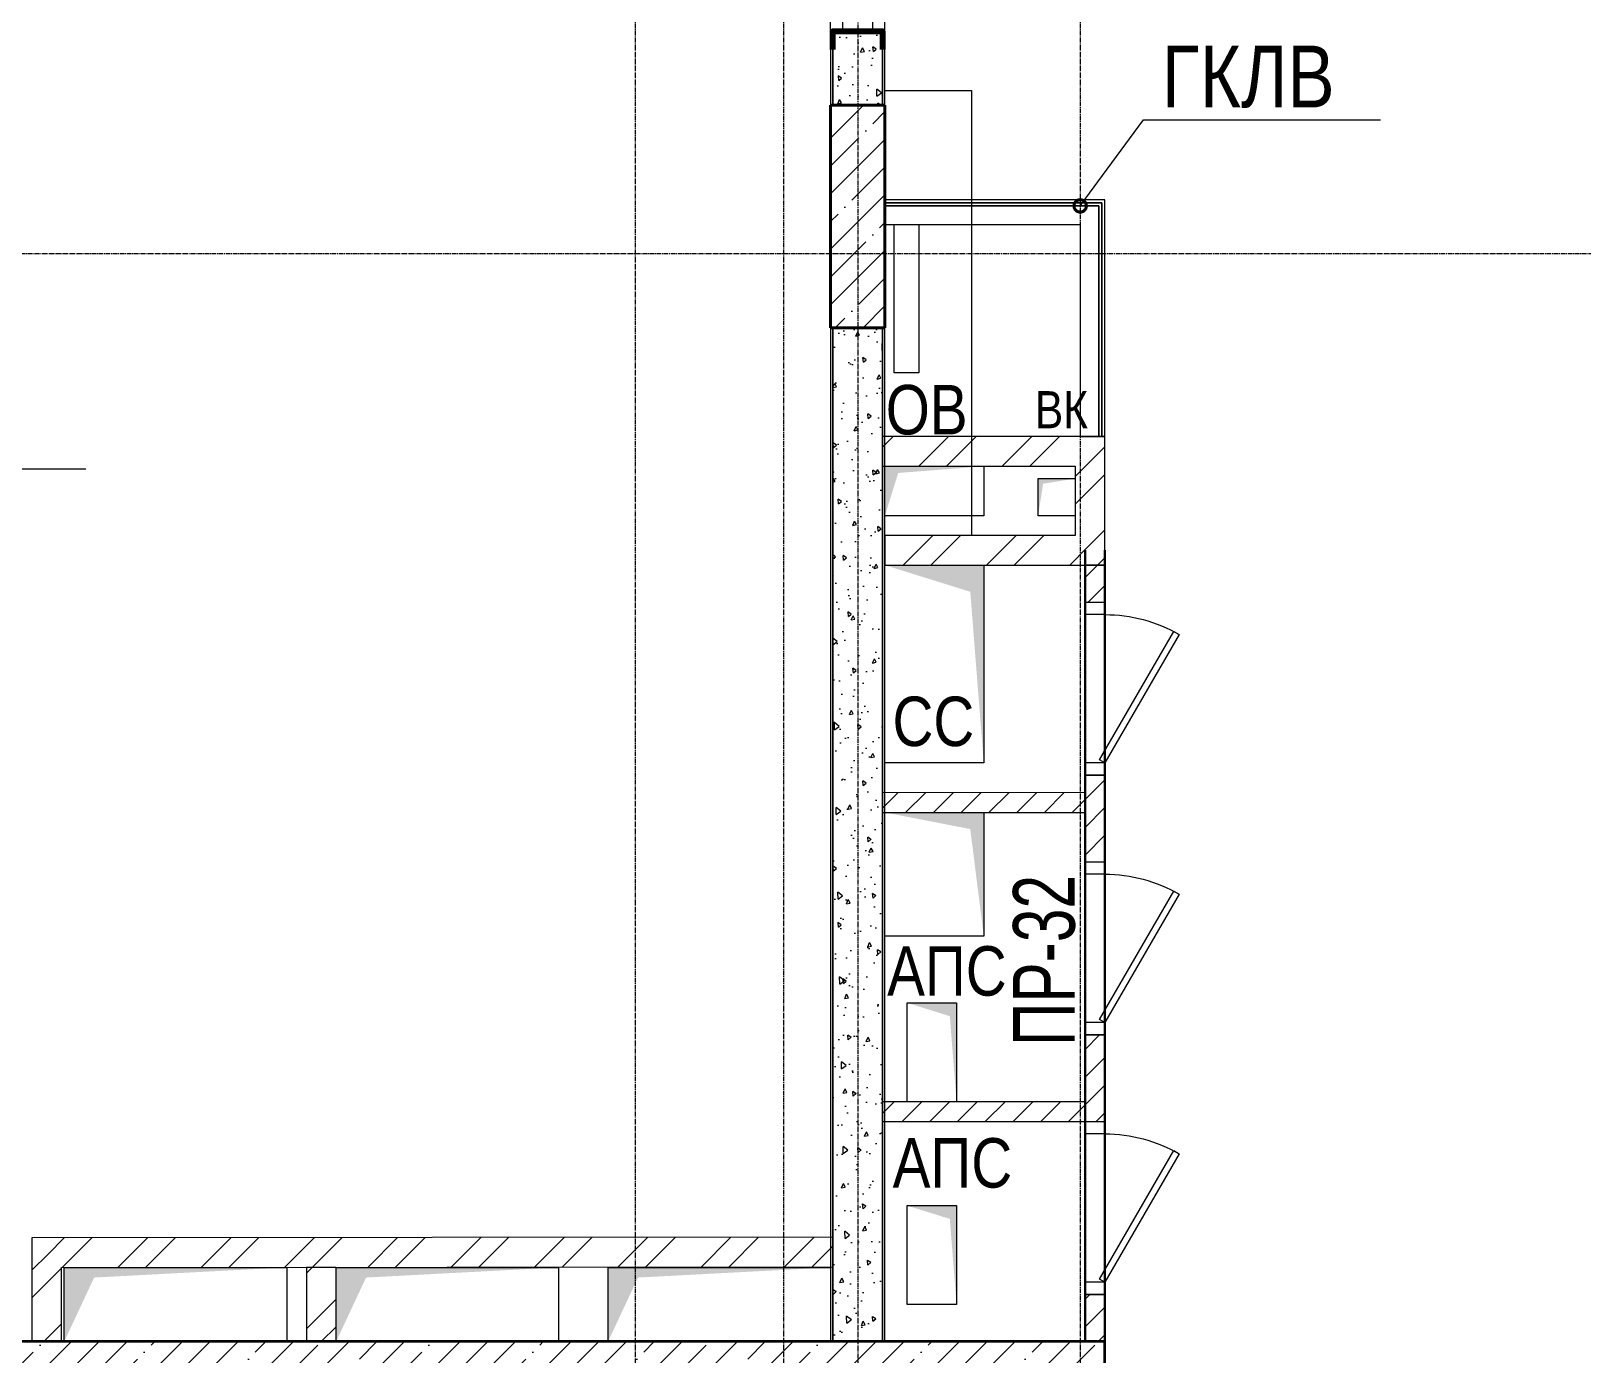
# Model space of a CAD drawing. Header units: millimetres. Extents: x -231292 to 573618, y -153144 to 564035.
# Drawn here: x 100485 to 106759, y 425352 to 430702 of the extents above; entities that cross this region are included whole.
import ezdxf
from ezdxf import colors
from ezdxf.entities.mleader import LeaderData, LeaderLine
from ezdxf.enums import TextEntityAlignment as Align
from ezdxf.math import Vec2, Vec3

# ---------------------------------------------------------------- set-up
doc = ezdxf.new("R2010")
doc.units = ezdxf.units.MM
doc.linetypes.add('CENTER2', pattern=[28.575, 19.05, -3.175, 3.175, -3.175])
doc.linetypes.add('HIDDEN2', pattern=[4.7625, 3.175, -1.5875])
doc.layers.get('0').update_dxf_attribs({"color": 250})
for name, color, linetype, lineweight in [('АР_Витраж', 250, 'Continuous', 13), ('АР_Колонны', 250, 'Continuous', 35), ('АР_Стены ЖБ', 250, 'Continuous', 35), ('АР_Стены кирпич', 250, 'Continuous', 20), ('АР_Стены ПЕНОблок', 250, 'Continuous', 20), ('АР_Тонкая', 250, 'Continuous', 5), ('АР_Штриховка', 250, 'Continuous', 0), ('ВК_Шахты', 5, 'Continuous', 9), ('Двери кабины', 250, 'Continuous', 0), ('Зашивки ГКЛ на всю высоту', 250, 'Continuous', 0), ('КМ_Фахверки', 250, 'Continuous', 80), ('ОВ_коллекторы', 250, 'Continuous', 30), ('ОВ_Отопление', 250, 'Continuous', 0), ('ОВ_Шахты', 250, 'Continuous', 5), ('Размеры зашивки ГКЛ', 250, 'Continuous', 0), ('РД_Оси_100', 250, 'Continuous', 0), ('СС_Отверстия', 250, 'Continuous', 9)]:
    doc.layers.add(name, color=color, linetype=linetype, lineweight=lineweight)
for name, color, linetype, lineweight, plot in [('АР_Делит', 250, 'Continuous', 0, False), ('РД_Проем', 250, 'Continuous', 0, False), ('РД_проем_инж перемыч_подсчет', 250, 'Continuous', 30, False)]:
    doc.layers.add(name, color=color, linetype=linetype, lineweight=lineweight, plot=plot)
doc.layers.add('РД_Перемычка инж проемов', color=250, linetype='Continuous')
doc.styles.add('Arial0', font='arial.ttf')
doc.styles.add('style1', font='ARIALN.TTF')
doc.styles.add('ккк', font='isocpeur.ttf', dxfattribs={"width": 0.85, "oblique": 15})
pattern_1 = [(45, (50428.77, 366201.75), (-112.2532, 112.2532), []), (45, (50541.02, 366201.75), (-112.2532, 112.2532), [198.4375, -39.6875, 0, -39.6875])]
pattern_2 = [(45, (50428.77, 366201.75), (-168.3798, 168.3798), []), (45, (50541.02, 366201.75), (-168.3798, 168.3798), [])]

# ---------------------------------------------------------------- blocks, each defined once
blk = doc.blocks.new('otv')
at = {"linetype": 'Continuous'}
blk.add_lwpolyline([(0, -1), (0, 0), (1, 0), (1, -1)], close=True, dxfattribs=at)
blk.add_solid([(0, -1), (0, 0), (0.1346, -0.1366), (1, 0)], dxfattribs=at)
blk = doc.blocks.new('Ф_пеноблок 200')
at = {"layer": 'КМ_Фахверки'}
blk.add_lwpolyline([(0, -75), (0, 0), (200, 0), (200, -75)], dxfattribs=at)
blk = doc.blocks.new('СОШ_2200_АР_ОСИ_М100_28.05.24')
at = {"layer": 'РД_Оси_100', "linetype": 'CENTER2'}
blk.add_line((43327.994, 63600), (71363.995, 63600), dxfattribs=at)
for points in [[(52500, 139938.679), (52500, -5755), (52358.276, -6155)], [(53100, 139938.679), (53100, -5755), (52949.266, -6155)], [(54300, 139938.679), (54300, -6155)], [(53400, 70753.904), (53400, -5755), (53550, -6155)]]:
    blk.add_lwpolyline(points, dxfattribs=at)
blk = doc.blocks.new('_DotSmall')
at = {"color": 0, "linetype": 'ByBlock', "const_width": 0.5}
blk.add_lwpolyline([(-0.0625, 0, 1), (0.0625, 0, 1)], format="xyb", close=True, dxfattribs=at)
blk = doc.blocks.new('MOK-МаркаПеремычки')
at = {"color": 0, "style": 'ккк', "oblique": 15, "width": 0.85}
blk.add_attdef('АР-ПРОЕМ:ПЕРЕМЫЧКА', text='', height=2.5, dxfattribs=at).set_placement((0, 0), align=Align.MIDDLE)

msp = doc.modelspace()

# ---------------------------------------------------------------- hatches: boundary and pattern name
at = {"layer": 'АР_Штриховка', "linetype": 'Continuous', "lineweight": 0}
h = msp.add_hatch(dxfattribs=at)
h.set_pattern_fill('AR-CONC', color=256, angle=45, style=0)
h.set_pattern_definition([(95, (50428.77, 366201.75), (140.09465, 117.55338), [19.05, -209.55]), (40, (50428.77, 366201.75), (-160.01845, 110.17673), [15.24, -167.6406]), (145.45144, (50440.44, 366211.55), (-19.9238, 227.7301), [16.19, -178.09024]), (91.1842, (50392.85, 366237.67), (221.41024, 161.9534), [28.575, -314.325]), (141.63556, (50411.3, 366251.17), (-7.0866, 342.8268), [24.285, -267.1356]), (36.18415, (50392.85, 366237.67), (-7.0866, 342.8268), [22.86, -251.4597]), (66, (50419.79, 366246.65), (179.51998, 34.89515), [19.05, -209.55]), (11, (50419.79, 366246.65), (-86.53993, 173.9412), [15.24, -167.64]), (116.45145, (50434.75, 366249.56), (92.98005, 208.83634), [16.19, -178.08994]), (82.5, (50428.77, 366201.75), (-57.60547, 61.973414), [0, -165.608, 0, -170.18, 0, -168.275]), (52.5, (50428.77, 366201.75), (-23.58973, 118.087), [0, -97.028, 0, -161.798, 0, -64.135]), (12.5, (50388.716, 366161.7), (99.927863, 91.826196), [0, -63.5, 0, -198.12, 0, -262.89]), (2.5, (50370.76, 366143.74), (86.7639, 122.7224), [0, -82.55, 0, -131.572, 0, -186.69])])
h.paths.add_polyline_path([(103728.768, 430400.753), (103928.768, 430400.753), (103928.768, 430701.753), (103728.768, 430701.753)], flags=0)
h.paths.add_polyline_path([(103728.768, 433201.753), (103928.768, 433201.753), (103928.768, 433701.753), (103728.768, 433701.753)], flags=0)
at = {"layer": 'АР_Штриховка', "linetype": 'Continuous', "lineweight": 5}
h = msp.add_hatch(dxfattribs=at)
h.set_pattern_fill('ANSI35', color=256, scale=25, style=0)
h.set_pattern_definition(pattern_1)
h.paths.add_polyline_path([(103718.768, 429501.753), (103938.768, 429501.753), (103938.768, 430401.753), (103718.768, 430401.753)], flags=0)
at = {"layer": 'АР_Штриховка', "linetype": 'Continuous', "lineweight": 0}
h = msp.add_hatch(dxfattribs=at)
h.set_pattern_fill('AR-CONC', color=256, angle=45, style=0)
h.set_pattern_definition([(95, (50428.77, 366201.75), (140.09465, 117.55338), [19.05, -209.55]), (40, (50428.77, 366201.75), (-160.01845, 110.17673), [15.24, -167.6406]), (145.45144, (50440.44, 366211.55), (-19.9238, 227.7301), [16.19, -178.09024]), (91.1842, (50392.85, 366237.67), (221.41024, 161.9534), [28.575, -314.325]), (141.63556, (50411.3, 366251.17), (-7.0866, 342.8268), [24.285, -267.1356]), (36.18415, (50392.85, 366237.67), (-7.0866, 342.8268), [22.86, -251.4597]), (66, (50419.79, 366246.65), (179.51998, 34.89515), [19.05, -209.55]), (11, (50419.79, 366246.65), (-86.53993, 173.9412), [15.24, -167.64]), (116.45145, (50434.75, 366249.56), (92.98005, 208.83634), [16.19, -178.08994]), (82.5, (50428.77, 366201.75), (-57.60547, 61.973414), [0, -165.608, 0, -170.18, 0, -168.275]), (52.5, (50428.77, 366201.75), (-23.58973, 118.087), [0, -97.028, 0, -161.798, 0, -64.135]), (12.5, (50388.716, 366161.7), (99.927863, 91.826196), [0, -63.5, 0, -198.12, 0, -262.89]), (2.5, (50370.76, 366143.74), (86.7639, 122.7224), [0, -82.55, 0, -131.572, 0, -186.69])])
h.paths.add_polyline_path([(103728.768, 425401.753), (103928.768, 425401.753), (103928.768, 429501.753), (103728.768, 429501.753)], flags=0)
h = msp.add_hatch(dxfattribs=at)
h.set_pattern_fill('ANSI32', color=256, scale=25, style=0)
h.set_pattern_definition([(45, (50428.77, 366201.75), (-168.3798, 168.3798), []), (45, (50541.02, 366201.75), (-168.3798, 168.3798), [])])
h.paths.add_polyline_path([(104708.768, 428941.753), (104828.768, 429061.753), (103928.768, 429061.753), (103928.768, 428941.753)], flags=0)
h = msp.add_hatch(dxfattribs=at)
h.set_pattern_fill('ANSI32', color=256, scale=25, style=0)
h.set_pattern_definition([(45, (50428.77, 366201.75), (-168.3798, 168.3798), []), (45, (50541.02, 366201.75), (-168.3798, 168.3798), [])])
h.paths.add_polyline_path([(104708.768, 428661.753), (104828.768, 428541.753), (104828.768, 429061.753), (104708.768, 428941.753)], flags=0)
h = msp.add_hatch(dxfattribs=at)
h.set_pattern_fill('ANSI32', color=256, scale=25, style=0)
h.set_pattern_definition([(45, (50428.77, 366201.75), (-168.3798, 168.3798), []), (45, (50541.02, 366201.75), (-168.3798, 168.3798), [])])
h.paths.add_polyline_path([(104828.768, 428541.753), (104708.768, 428661.753), (103938.768, 428661.753), (103938.768, 428541.753)], flags=0)
at = {"layer": 'АР_Штриховка', "linetype": 'Continuous', "lineweight": 0, "ltscale": 0.5}
h = msp.add_hatch(dxfattribs=at)
h.set_pattern_fill('ANSI31', color=256, scale=25, angle=-360, style=0)
h.set_pattern_definition([(45, (50428.77, 366201.75), (-56.1266, 56.1266), [])])
h.paths.add_polyline_path([(104828.768, 428541.753), (104748.768, 428541.753), (104748.768, 428391.796), (104828.768, 428391.796)], flags=0)
h.paths.add_polyline_path([(104828.768, 427691.796), (104748.768, 427691.796), (104748.768, 427621.72), (104768.768, 427595.049), (104828.768, 427621.72)], flags=0)
h.paths.add_polyline_path([(104828.768, 427621.72), (104768.768, 427595.049), (104748.768, 427541.72), (104748.768, 427341.796), (104828.768, 427341.796)], flags=0)
h.paths.add_polyline_path([(104828.768, 426641.796), (104748.768, 426641.796), (104748.768, 426371.804), (104768.768, 426345.137), (104828.768, 426371.804)], flags=0)
h.paths.add_polyline_path([(104828.768, 426371.804), (104768.768, 426345.137), (104748.768, 426291.804), (104748.768, 426291.796), (104828.768, 426291.796)], flags=0)
h.paths.add_polyline_path([(104828.768, 425591.796), (104748.768, 425591.796), (104748.768, 425401.691), (104828.768, 425401.691)], flags=0)
h = msp.add_hatch(dxfattribs=at)
h.set_pattern_fill('ANSI31', color=256, scale=25, angle=-360, style=0)
h.set_pattern_definition([(45, (50428.77, 366201.75), (-56.1266, 56.1266), [])])
h.paths.add_polyline_path([(104748.768, 427541.72), (104768.768, 427595.049), (104748.768, 427621.72), (103928.766, 427621.152), (103928.822, 427541.152)], flags=0)
h = msp.add_hatch(dxfattribs=at)
h.set_pattern_fill('ANSI31', color=256, scale=25, angle=-360, style=0)
h.set_pattern_definition([(45, (50428.77, 366201.75), (-56.1266, 56.1266), [])])
h.paths.add_polyline_path([(104748.768, 426291.804), (104768.768, 426345.137), (104748.768, 426371.804), (103928.767, 426371.724), (103928.775, 426291.724)], flags=0)
at = {"layer": 'АР_Штриховка', "linetype": 'Continuous', "lineweight": 0}
h = msp.add_hatch(dxfattribs=at)
h.set_pattern_fill('ANSI32', color=256, scale=25, style=0)
h.set_pattern_definition([(45, (50428.77, 366201.75), (-168.3798, 168.3798), []), (45, (50541.02, 366201.75), (-168.3798, 168.3798), [])])
h.paths.add_polyline_path([(100488.333, 425820.804), (100608.333, 425700.915), (103728.768, 425703.799), (103728.657, 425823.799)], flags=0)
h = msp.add_hatch(dxfattribs=at)
h.set_pattern_fill('ANSI32', color=256, scale=25, style=0)
h.set_pattern_definition(pattern_2)
h.paths.add_polyline_path([(100488.333, 425401.753), (100608.333, 425401.753), (100608.333, 425700.915), (100488.333, 425820.804)], flags=0)
h = msp.add_hatch(dxfattribs=at)
h.set_pattern_fill('ANSI32', color=256, scale=25, style=0)
h.set_pattern_definition(pattern_2)
h.paths.add_polyline_path([(101598.768, 425401.753), (101718.768, 425401.753), (101718.768, 425701.911), (101598.768, 425701.911)], flags=0)
at = {"layer": 'АР_Штриховка', "linetype": 'Continuous', "lineweight": 5}
h = msp.add_hatch(dxfattribs=at)
h.set_pattern_fill('ANSI35', color=256, scale=25, style=0)
h.set_pattern_definition(pattern_1)
h.paths.add_polyline_path([(95928.768, 425401.753), (96128.768, 425201.753), (104628.768, 425201.753), (104828.768, 425401.753)], flags=0)
h = msp.add_hatch(dxfattribs=at)
h.set_pattern_fill('ANSI35', color=256, scale=25, angle=-360, style=0)
h.set_pattern_definition([(45, (50428.77, 366201.75), (-112.2532, 112.2532), []), (45, (50541.02, 366201.75), (-112.2532, 112.2532), [198.4375, -39.6875, 0, -39.6875])])
h.paths.add_polyline_path([(104828.768, 425401.753), (104628.768, 425201.753), (104628.768, 424901.753), (104828.768, 424901.753)], flags=0)
h.paths.add_polyline_path([(104828.768, 423101.753), (104628.768, 423101.753), (104628.768, 421201.753), (104828.768, 421001.753)], flags=0)

# ---------------------------------------------------------------- linework, layer by layer
at = {"layer": 'АР_Витраж', "linetype": 'Continuous', "lineweight": 5}
for p, q in [((103718.768, 430701.753), (103718.768, 431951.753)), ((103938.768, 430701.753), (103938.768, 431951.753))]:
    msp.add_line(p, q, dxfattribs=at)
at = {"layer": 'АР_Витраж', "linetype": 'Continuous', "lineweight": 13}
msp.add_lwpolyline([(103888.768, 430751.753), (103888.768, 430701.753), (103768.768, 430701.753), (103768.768, 430751.753)], close=True, dxfattribs=at)
at = {"layer": 'АР_Делит'}
msp.add_lwpolyline([(103938.768, 428661.753), (103938.768, 430461.753), (104288.768, 430461.753), (104288.768, 428661.753)], close=True, dxfattribs=at)
at = {"layer": 'АР_Колонны', "linetype": 'HIDDEN2', "lineweight": 25}
for p, q in [((103718.768, 430401.753), (103938.768, 430401.753)), ((103718.768, 429501.753), (103718.768, 430401.753)), ((103938.768, 430401.753), (103938.768, 429501.753)), ((103938.768, 429501.753), (103718.768, 429501.753))]:
    msp.add_line(p, q, dxfattribs=at)
at = {"layer": 'АР_Колонны', "linetype": 'Continuous', "lineweight": 35}
for p, q in [((103938.768, 430401.753), (103718.768, 430401.753)), ((103718.768, 430401.753), (103718.768, 429501.753)), ((103938.768, 429501.753), (103938.768, 430401.753)), ((103718.768, 429501.753), (103938.768, 429501.753))]:
    msp.add_line(p, q, dxfattribs=at)
at = {"layer": 'АР_Стены ЖБ', "linetype": 'Continuous', "lineweight": 40}
for p, q in [((103938.768, 430401.753), (103718.768, 430401.753)), ((103718.768, 430401.753), (103718.768, 429501.753)), ((103938.768, 429501.753), (103938.768, 430401.753)), ((103718.768, 429501.753), (103938.768, 429501.753))]:
    msp.add_line(p, q, dxfattribs=at)
at = {"layer": 'АР_Стены ЖБ', "linetype": 'Continuous', "lineweight": 35}
for p, q in [((104828.768, 425401.753), (95928.768, 425401.753)), ((104828.768, 424901.753), (104828.768, 425401.753))]:
    msp.add_line(p, q, dxfattribs=at)
at = {"layer": 'АР_Стены кирпич', "linetype": 'Continuous', "lineweight": 20}
for p, q in [((104828.768, 429061.753), (103928.768, 429061.753)), ((103928.768, 429061.753), (103928.768, 428941.753)), ((104828.768, 428541.753), (104828.768, 429061.753)), ((103928.768, 428941.753), (104708.768, 428941.753)), ((104708.768, 428941.753), (104708.768, 428661.753)), ((104708.768, 428661.753), (103938.768, 428661.753)), ((103938.768, 428661.753), (103938.768, 428541.753)), ((103938.768, 428541.753), (104828.768, 428541.753)), ((103728.657, 425823.799), (100488.333, 425820.804)), ((100488.333, 425820.804), (100488.333, 425401.753)), ((103728.768, 425703.799), (103728.657, 425823.799)), ((100608.333, 425700.915), (103728.768, 425703.799)), ((100608.333, 425401.753), (100608.333, 425700.915)), ((101718.768, 425701.911), (101598.768, 425701.911)), ((101598.768, 425701.911), (101598.768, 425401.753)), ((101718.768, 425401.753), (101718.768, 425701.911)), ((100488.333, 425401.753), (100608.333, 425401.753)), ((101598.768, 425401.753), (101718.768, 425401.753))]:
    msp.add_line(p, q, dxfattribs=at)
at = {"layer": 'АР_Стены ПЕНОблок', "linetype": 'Continuous', "lineweight": 20}
for p, q in [((103928.768, 430701.753), (103728.768, 430701.753)), ((103728.768, 430701.753), (103728.768, 430400.753)), ((103928.768, 430400.753), (103928.768, 430701.753)), ((103728.768, 430400.753), (103928.768, 430400.753)), ((103928.768, 429501.753), (103728.768, 429501.753)), ((103728.768, 429501.753), (103728.768, 425401.753)), ((103928.768, 425401.753), (103928.768, 429501.753)), ((104828.768, 428541.753), (104748.768, 428541.753)), ((104748.768, 428541.753), (104748.768, 428391.796)), ((104828.768, 428391.796), (104828.768, 428541.753)), ((104748.768, 428391.796), (104828.768, 428391.796)), ((104828.768, 427691.796), (104748.768, 427691.796)), ((104748.768, 427691.796), (104748.768, 427621.72)), ((104828.768, 427341.796), (104828.768, 427691.796)), ((104748.768, 427621.72), (103928.766, 427621.152)), ((103928.766, 427621.152), (103928.822, 427541.152)), ((103928.822, 427541.152), (104748.768, 427541.72)), ((104748.768, 427541.72), (104748.768, 427341.796)), ((104748.768, 427341.796), (104828.768, 427341.796)), ((104828.768, 426641.796), (104748.768, 426641.796)), ((104748.768, 426641.796), (104748.768, 426371.804)), ((104828.768, 426291.796), (104828.768, 426641.796)), ((104748.768, 426371.804), (103928.767, 426371.724)), ((103928.767, 426371.724), (103928.775, 426291.724)), ((103928.775, 426291.724), (104748.768, 426291.804)), ((104748.768, 426291.804), (104748.768, 426291.796)), ((104748.768, 426291.796), (104828.768, 426291.796)), ((104828.768, 425591.796), (104748.768, 425591.796)), ((104748.768, 425591.796), (104748.768, 425401.691)), ((104828.768, 425401.691), (104828.768, 425591.796)), ((103728.768, 425401.753), (103928.768, 425401.753)), ((104748.768, 425401.691), (104828.768, 425401.691))]:
    msp.add_line(p, q, dxfattribs=at)
at = {"layer": 'АР_Тонкая', "linetype": 'Continuous', "lineweight": 0}
for p, q in [((103728.768, 430701.753), (103718.768, 430701.753)), ((103718.768, 430701.753), (103718.768, 430400.753)), ((103728.768, 430400.753), (103728.768, 430701.753)), ((103938.768, 430701.753), (103928.768, 430701.753)), ((103928.768, 430701.753), (103928.768, 430400.753)), ((103938.768, 430400.753), (103938.768, 430701.753)), ((103718.768, 430400.753), (103728.768, 430400.753)), ((103928.768, 430400.753), (103938.768, 430400.753)), ((103728.768, 429501.753), (103718.768, 429501.753)), ((103718.768, 429501.753), (103718.768, 425401.753)), ((103728.768, 425401.753), (103728.768, 429501.753)), ((103938.768, 429501.753), (103928.768, 429501.753)), ((103928.768, 429501.753), (103928.768, 425401.753)), ((103938.768, 425401.753), (103938.768, 429501.753)), ((103718.768, 425401.753), (103728.768, 425401.753)), ((103928.768, 425401.753), (103938.768, 425401.753))]:
    msp.add_line(p, q, dxfattribs=at)
at = {"layer": 'Двери кабины', "linetype": 'Continuous', "lineweight": 0}
for points in [[(104748.768, 428341.796), (104748.768, 428391.796), (104828.768, 428391.796), (104828.768, 428341.796)], [(104828.768, 427741.796), (104807.117, 427754.296), (105107.117, 428273.911), (105128.768, 428261.411)], [(104748.768, 427741.796), (104748.768, 427691.796), (104828.768, 427691.796), (104828.768, 427741.796)], [(104748.768, 427291.796), (104748.768, 427341.796), (104828.768, 427341.796), (104828.768, 427291.796)], [(104828.768, 426691.796), (104807.117, 426704.296), (105107.117, 427223.911), (105128.768, 427211.411)], [(104748.768, 426691.796), (104748.768, 426641.796), (104828.768, 426641.796), (104828.768, 426691.796)], [(104748.768, 426241.796), (104748.768, 426291.796), (104828.768, 426291.796), (104828.768, 426241.796)], [(104828.768, 425641.796), (104807.117, 425654.296), (105107.117, 426173.911), (105128.768, 426161.411)], [(104748.768, 425641.796), (104748.768, 425591.796), (104828.768, 425591.796), (104828.768, 425641.796)]]:
    msp.add_lwpolyline(points, close=True, dxfattribs=at)
at = {"layer": 'Двери кабины', "linetype": 'Continuous', "lineweight": 0, "extrusion": (0, 0, -1)}
for centre in [(-104828.768, 427741.796), (-104828.768, 426691.796), (-104828.768, 425641.796)]:
    msp.add_arc(centre, 600, 89.9999996, 119.9999996, dxfattribs=at)
at = {"layer": 'Зашивки ГКЛ на всю высоту', "linetype": 'Continuous', "lineweight": 0}
for p, q in [((104829.022, 430019.559), (103938.768, 430019.483)), ((103938.77, 429994.483), (103938.768, 430019.483)), ((103938.769, 430006.983), (104816.518, 430007.058)), ((104816.518, 430007.058), (103938.769, 430006.983)), ((103938.77, 429994.483), (104804.015, 429994.557)), ((104804.015, 429994.557), (103938.77, 429994.483)), ((103938.77, 429994.483), (103938.776, 429919.483)), ((104804.015, 429994.557), (104803.768, 429061.759)), ((104803.768, 429061.759), (104804.015, 429994.557)), ((104816.518, 430007.058), (104816.268, 429061.756)), ((104816.268, 429061.756), (104816.518, 430007.058)), ((104828.768, 429061.753), (104829.022, 430019.559)), ((103938.776, 429919.483), (104728.995, 429919.551)), ((104728.995, 429919.551), (104728.768, 429061.779)), ((104728.768, 429061.779), (104828.768, 429061.753))]:
    msp.add_line(p, q, dxfattribs=at)
at = {"layer": 'ОВ_коллекторы', "lineweight": 5}
msp.add_lwpolyline([(103975.802, 429919.494), (104075.802, 429919.494), (104075.802, 429319.494), (103975.802, 429319.494)], close=True, dxfattribs=at)
at = {"layer": 'РД_Проем', "linetype": 'Continuous', "lineweight": 0}
for p, q in [((104748.768, 428391.796), (104748.768, 427691.796)), ((104828.768, 428391.796), (104828.768, 427691.796)), ((104748.768, 427341.796), (104748.768, 426641.796)), ((104828.768, 427341.796), (104828.768, 426641.796)), ((104748.768, 426291.796), (104748.768, 425591.796)), ((104828.768, 426291.796), (104828.768, 425591.796))]:
    msp.add_line(p, q, dxfattribs=at)
at = {"layer": 'РД_проем_инж перемыч_подсчет', "linetype": 'Continuous', "lineweight": 30}
for p, q in [((104748.768, 425401.753), (104748.768, 428601.753)), ((104828.768, 425401.753), (104828.768, 428601.753))]:
    msp.add_line(p, q, dxfattribs=at)

# ---------------------------------------------------------------- block references
at = {"layer": 'ВК_Шахты', "xscale": 150, "yscale": 150}
msp.add_blockref('otv', (104558.768, 428891.753), dxfattribs=at)
at = {"layer": 'КМ_Фахверки'}
msp.add_blockref('Ф_пеноблок 200', (103728.768, 430701.753), dxfattribs=at)
at = {"layer": 'ОВ_Отопление', "xscale": 400, "yscale": 200}
msp.add_blockref('otv', (103938.768, 428941.753), dxfattribs=at)
at = {"layer": 'ОВ_Шахты', "xscale": 900, "yscale": 300, "zscale": 300}
for p in [(100618.768, 425701.753), (101718.768, 425701.753), (102818.768, 425701.753)]:
    msp.add_blockref('otv', p, dxfattribs=at)
at = {"layer": 'РД_Оси_100'}
msp.add_blockref('СОШ_2200_АР_ОСИ_М100_28.05.24', (50428.768, 366201.753), dxfattribs=at)
at = {"layer": 'РД_Перемычка инж проемов', "linetype": 'Continuous', "lineweight": -3}
ref = msp.add_blockref('MOK-МаркаПеремычки', (104581.94, 426942.96, 200), dxfattribs=dict(at, xscale=100, yscale=100, zscale=100, rotation=89.99999999999999))
ref.add_attrib('АР-ПРОЕМ:ПЕРЕМЫЧКА', 'ПР-32', dxfattribs={"layer": '0', "color": 0, "height": 250, "rotation": 90, "style": 'Arial0', "width": 0.7}).set_placement((104581.94, 426942.96, 200), align=Align.MIDDLE)
at = {"layer": 'СС_Отверстия', "rotation": 270}
for p, xscale, yscale in [((104338.768, 428541.753), 799.9999999999999, 399.9999999999999), ((104338.768, 427541.753), 499.9999999999999, 399.9999999999999), ((104228.768, 426771.753), 400, 200), ((104228.768, 425951.753), 400, 200)]:
    msp.add_blockref('otv', p, dxfattribs=dict(at, xscale=xscale, yscale=yscale))

# ---------------------------------------------------------------- texts
at = {"layer": 'ВК_Шахты', "insert": (104652.869, 429170.386), "char_height": 150, "width": 500, "attachment_point": 5, "style": 'style1'}
msp.add_mtext('ВК', dxfattribs=at)
at = {"layer": 'ОВ_Отопление', "insert": (104107.861, 429169.066), "char_height": 200, "width": 590.00022, "attachment_point": 5, "style": 'style1'}
msp.add_mtext('ОВ', dxfattribs=at)
at = {"layer": 'СС_Отверстия', "char_height": 200, "width": 590.00022, "attachment_point": 5, "style": 'style1'}
for s, insert in [('CС', (104134.921, 427908.771)), ('АПС', (104189.701, 426899.411)), ('АПС', (104211.979, 426123.09))]:
    msp.add_mtext(s, dxfattribs=dict(at, insert=insert))

# ---------------------------------------------------------------- leaders
at = {"layer": 'Размеры зашивки ГКЛ'}
ml = msp.add_multileader_mtext('Standard', dxfattribs=at)
ml.set_content('\\pxsm1;ГКЛВ', color=256, style='style1')
ml.set_leader_properties(color=256, linetype='ByLayer', lineweight=9)
ml.set_arrow_properties(name='DOTSMALL')
ml.build(insert=Vec2(0, 0))
ml.multileader.update_dxf_attribs({"text_left_attachment_type": 6, "text_right_attachment_type": 6, "text_bottom_attachment_type": 10, "dogleg_length": 25, "arrow_head_size": 100})
ctx = ml.context
ctx.base_point, ctx.char_height, ctx.arrow_head_size, ctx.landing_gap_size, ctx.plane_origin = Vec3(105009.768, 430342.753), 250, 100, 50, Vec3(96342.127, 437891.149)
ctx.left_attachment, ctx.right_attachment, ctx.top_attachment = 6, 6, 10
notes = []
notes.append((ctx, [(0, (1, 1, 0), (104984.768, 430342.753), (1, 0), 25, [(1, [(104728.768, 429994.551)], 0, [])])]))
ctx.mtext.insert, ctx.mtext.width, ctx.mtext.defined_height, ctx.mtext.line_spacing_factor, ctx.mtext.flow_direction = Vec3(105059.768, 430642.753), 1126.26794, 600, 0.3, 5
ml = msp.add_multileader_mtext('Standard', dxfattribs=at)
ml.set_content('\\pxsm1;ГКЛВ', color=256, style='style1')
ml.set_leader_properties(color=256, linetype='ByLayer', lineweight=9)
ml.set_arrow_properties(name='DOTSMALL')
ml.build(insert=Vec2(0, 0))
ml.multileader.update_dxf_attribs({"text_left_attachment_type": 6, "text_right_attachment_type": 6, "text_bottom_attachment_type": 10, "dogleg_length": 25, "arrow_head_size": 100})
ctx = ml.context
ctx.base_point, ctx.char_height, ctx.arrow_head_size, ctx.landing_gap_size, ctx.plane_origin = Vec3(105009.768, 430342.753), 250, 100, 50, Vec3(96342.127, 437891.149)
ctx.left_attachment, ctx.right_attachment, ctx.top_attachment = 6, 6, 10
notes.append((ctx, [(0, (1, 1, 0), (104984.768, 430342.753), (1, 0), 25, [(1, [(104728.768, 429994.551)], 0, [])])]))
ctx.mtext.insert, ctx.mtext.width, ctx.mtext.defined_height, ctx.mtext.line_spacing_factor, ctx.mtext.flow_direction = Vec3(105059.768, 430642.753), 1126.26794, 600, 0.3, 5
ml = msp.add_multileader_mtext('Standard', dxfattribs=at)
ml.set_content('\\pxsm1;Тип 1 ', color=(0, 0, 138), style='style1')
ml.set_leader_properties(color=256, linetype='ByLayer', lineweight=9)
ml.build(insert=Vec2(0, 0))
ml.multileader.update_dxf_attribs({"has_dogleg": 0, "text_left_attachment_type": 6, "text_right_attachment_type": 6, "text_bottom_attachment_type": 10, "dogleg_length": 25, "arrow_head_size": 400})
ctx = ml.context
ctx.base_point, ctx.char_height, ctx.arrow_head_size, ctx.landing_gap_size, ctx.plane_origin = Vec3(99085.3, 428930.841), 400, 400, 50, Vec3(90621.03, 435901.405)
ctx.left_attachment, ctx.right_attachment, ctx.top_attachment = 6, 6, 10
notes.append((ctx, [(0, (1, 1, 0), (99060.3, 428930.841), (1, 0), 25, [(1, [(96415.162, 428930.841)], 0, [])])]))
ctx.mtext.insert, ctx.mtext.width, ctx.mtext.defined_height, ctx.mtext.line_spacing_factor, ctx.mtext.flow_direction = Vec3(99135.3, 429410.841), 1668.44707, 600, 0.3, 5
for ctx, leaders in notes:
    for number, flags, end, landing, length, lines in leaders:
        leader = LeaderData()
        leader.index, (leader.has_last_leader_line, leader.has_dogleg_vector, leader.attachment_direction) = number, flags
        leader.last_leader_point, leader.dogleg_vector, leader.dogleg_length = Vec3(end), Vec3(landing), length
        for number, points, colour, breaks in lines:
            line = LeaderLine()
            line.index, line.vertices, line.color, line.breaks = number, Vec3.list(points), colors.encode_raw_color(colour), breaks
            leader.lines.append(line)
        ctx.leaders.append(leader)

doc.saveas('drawing.dxf')
